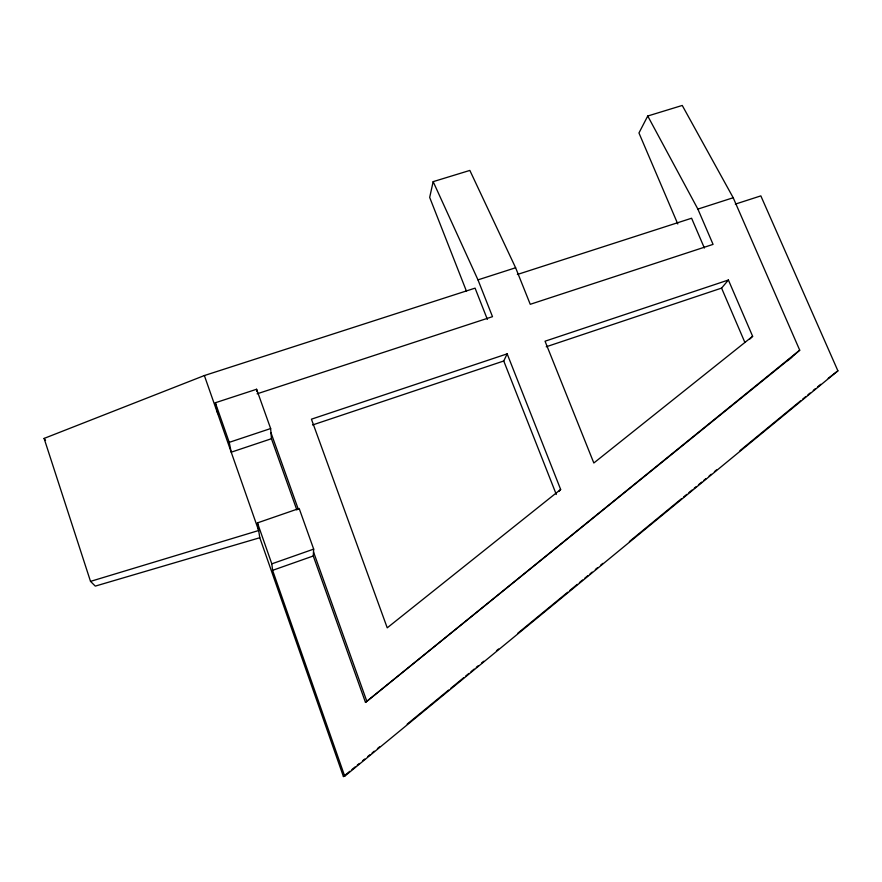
<?xml version="1.0" encoding="UTF-8"?>
<svg xmlns="http://www.w3.org/2000/svg" width="882" height="882" viewBox="0 0 882 882"><rect width="100%" height="100%" fill="white"/><g stroke="black" fill="none" stroke-linecap="round" stroke-linejoin="round"><path stroke-width="1.32" d="M791.705 357.21L365.49 702.414L313.264 555.991L313.683 549.111L299.174 508.473L257.456 522.883L259.793 537.733L343.418 776.546L344.73 776.193L837.9 370.837L760.835 195.881L735.323 204.117M787.758 360.661L799.72 350.187L733.196 197.733L682.249 105.454L647.741 116.016L697.883 209.1L713.064 244.38L530.247 304.301L515.617 267.764L469.852 170.424L433.161 181.648L429.677 197.414L466.457 291.203M312.537 424.981L503.754 360.992L507.161 353.858L560.654 489.455L558.912 491.461M647.741 116.016L638.954 132.973L677.784 223.973M365.49 702.414L799.72 350.187M546.223 346.78L721.575 288.105L728.4 280.013L752.633 336.285L749.898 339.008M343.418 776.546L349.79 771.298M351.918 769.556L355.104 766.932M357.232 765.19L359.36 763.437M362.546 760.813L364.674 759.071M367.86 756.447L369.988 754.705M372.116 752.952L374.244 751.21M377.43 748.586L379.558 746.845M407.197 724.122L448.651 690.055M450.779 688.313L463.535 677.828M465.663 676.075L468.849 673.462M470.977 671.709L474.174 669.085M476.291 667.343L478.419 665.59M481.605 662.977L483.733 661.224M496.489 650.74L498.617 648.998M517.756 633.276L567.721 592.208M569.838 590.466L577.28 584.347M579.408 582.605L582.605 579.981M584.722 578.239L587.919 575.615M590.047 573.862L592.164 572.12M595.361 569.496L597.478 567.754M600.675 565.13L602.803 563.389M629.373 541.548L681.466 498.738M683.594 496.996L686.78 494.372M688.908 492.619L692.094 490.006M694.222 488.253L696.35 486.511M698.478 484.758L701.664 482.145M703.792 480.392L705.92 478.65M709.106 476.026L711.234 474.273M714.42 471.661L716.548 469.908M739.932 450.691L800.525 400.891M802.653 399.149L805.839 396.525M807.967 394.783L810.095 393.03M813.281 390.417L815.409 388.664M817.537 386.922L820.723 384.298M560.654 489.455L387.231 627.83L311.434 419.182L507.161 353.858M752.633 336.285L593.829 462.995L545.043 341.213L728.4 280.013M828.22 378.345L837.9 370.837M259.793 537.733L95.289 586.111L90.515 581.381L44.1 438.42L204.37 375.545L475.078 288.138L487.371 319.383M344.73 776.193L272.604 570.334L271.81 563.841L313.683 549.111M272.604 570.334L313.264 555.991M271.447 438.729L231.216 452.19L229.232 442.345L215.351 402.754L256.607 389.26L270.642 428.553L271.447 438.729L296.859 509.994M229.232 442.345L270.642 428.553M257.092 393.824L492.498 316.671L477.978 279.87L433.161 181.648M477.978 279.87L515.617 267.764M697.883 209.1L733.196 197.733M517.359 274.489L691.598 218.229L704.376 248.029M90.515 581.381L258.658 530.523L204.37 375.545M44.1 438.42L45.533 440.383M721.575 288.105L744.816 342.282M503.754 360.992L556.288 494.46M270.961 432.698L298.248 509.135M313.507 551.912L366.68 700.881M257.456 522.883L271.81 563.841M215.351 402.754L217.722 413.658M256.607 389.26L256.849 391.542"/></g></svg>
